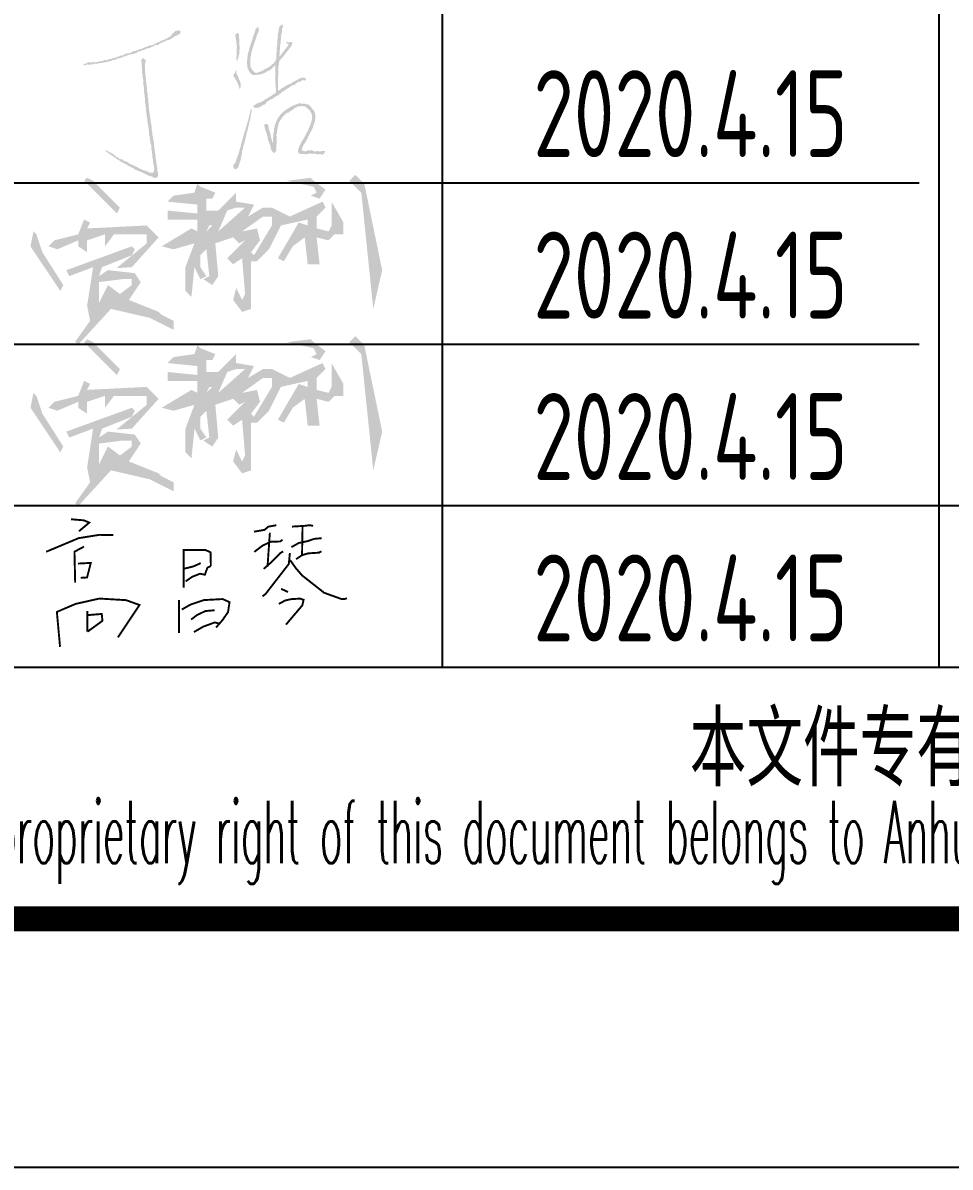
# Model space of a CAD drawing. Extents: x 84552 to 1115094, y -331058 to 102248.
# Drawn here: x 287106 to 288972, y 58333 to 60637 of the extents above; entities that cross this region are included whole.
import ezdxf
from ezdxf.enums import TextEntityAlignment as Align

# ---------------------------------------------------------------- set-up
doc = ezdxf.new("R2010")
doc.units = 0
doc.header["$LTSCALE"] = 1000
doc.header["$MEASUREMENT"] = 0
doc.layers.add('PUB_TITLE', color=4, linetype='Continuous')
doc.styles.add('ECEC_TQ', font='txt_l.shx', dxfattribs={"bigfont": 'hztxt_l.shx'})
doc.styles.add('sceie', font='sceie.shx', dxfattribs={"width": 0.7, "bigfont": 'sceic.shx'})

# ---------------------------------------------------------------- blocks, each defined once
blk = doc.blocks.new('A$C744C32FA')
at = {"const_width": 30}
for points in [[(-1936, 1093), (-1737, 1077), (-1648, 1041), (-1810, 905)], [(942, 898), (1107, 926), (1169, 977), (1294, 1000)], [(1541, 978), (1734, 989), (1818, 1000), (1872, 989)], [(1706, 987), (1698, 528)], [(-2326, 582), (-2064, 692), (-1816, 796), (-1490, 848), (-1270, 844)], [(948, 580), (1073, 676), (1203, 739), (1357, 744), (1391, 773)], [(1192, 881), (1164, 478), (1155, 349)], [(1530, 654), (1647, 720), (1785, 749), (1891, 785), (2007, 796)], [(-1731, 663), (-1881, 583), (-1870, 98)], [(-164, 18), (-164, 609), (181, 609), (259, 574), (264, 359)], [(1507, 561), (1490, 391), (1400, 274), (1309, 157), (1214, 34), (1126, -80), (1076, -119)], [(1096, 313), (1232, 433), (1357, 563), (1402, 586)], [(1603, 465), (1698, 528), (1794, 557), (1966, 568), (2003, 590)], [(-1827, 396), (-1624, 407), (-1683, 178), (-1785, 172)], [(-164, 314), (-7, 353), (104, 403)], [(-134, 116), (-29, 188), (93, 237), (170, 221), (209, 331), (264, 359)], [(1510, 451), (1603, 321), (1697, 211), (1854, 88), (1967, -1), (2044, -62), (2137, -96), (2323, -163), (2364, -162), (2404, -149), (2384, -156)], [(1369, -2), (1421, -24), (1477, -51)], [(-2108, -913), (-2158, -364), (-1863, -238), (-1491, -154), (-1069, -179), (-858, -255), (-909, -331), (-1198, -765)], [(-238, -177), (-238, -696)], [(-193, -327), (-59, -250), (154, -178), (450, -162), (558, -210), (534, -366), (450, -489), (346, -609)], [(1332, -239), (1431, -185), (1526, -163), (1671, -155), (1722, -174), (1703, -260), (1445, -564)], [(-1677, -676), (-1677, -347)], [(-47, -485), (45, -414), (178, -350), (322, -338)], [(-1677, -415), (-1452, -396), (-1441, -504), (-1677, -676)], [(-3, -681), (142, -597), (326, -529), (398, -549)]]:
    blk.add_lwpolyline(points, dxfattribs=at)

msp = doc.modelspace()

# ---------------------------------------------------------------- hatches: boundary and pattern name
h = msp.add_hatch(color=256)
h.dxf.hatch_style = 1
h.paths.add_polyline_path([(287336.3, 60576.9), (287336.1, 60577.7), (287336.2, 60578.3), (287336.8, 60579), (287339.9, 60579.4), (287341.5, 60579.8), (287344.4, 60580.9), (287345.7, 60582), (287346.6, 60582.4), (287348.2, 60582.6), (287350, 60582.7), (287350.9, 60583), (287352.3, 60583.9), (287353, 60584.2), (287353.3, 60584.5), (287353.7, 60585), (287359.1, 60586), (287361.8, 60586.9), (287366.8, 60589.4), (287369, 60590.2), (287370.2, 60590.8), (287372.2, 60592.1), (287373.9, 60592.2), (287374.8, 60592.3), (287376.6, 60592.4), (287377.8, 60592.8), (287378.5, 60593), (287379.8, 60593.2), (287379.7, 60593.9), (287380.2, 60594.5), (287380.9, 60594.6), (287383.4, 60596.2), (287384.7, 60596.9), (287387.4, 60598.1), (287388.9, 60598.7), (287389.7, 60599), (287391.3, 60599.5), (287393.7, 60600.7), (287394.8, 60601.3), (287397.2, 60602.5), (287399.1, 60602.5), (287400.1, 60602.8), (287401.6, 60603.8), (287405, 60605.6), (287406.7, 60606.6), (287409.8, 60609), (287410.4, 60609), (287410.8, 60609), (287411.4, 60609), (287411.3, 60609.7), (287411.5, 60610.1), (287412, 60610.6), (287413.5, 60610.6), (287414.3, 60610.7), (287415.8, 60611.2), (287415.6, 60612.2), (287416.4, 60613.1), (287417.4, 60613.1), (287418.9, 60613.2), (287419.8, 60613.5), (287420.9, 60614.4), (287421.9, 60615.6), (287422.3, 60616.3), (287422.8, 60617.7), (287423.1, 60618.7), (287422.9, 60619.4), (287422.3, 60620.2), (287421.9, 60620.8), (287421.4, 60621.1), (287420.7, 60621), (287420.7, 60621.4), (287420.7, 60621.6), (287420.7, 60622.1), (287419.5, 60622.2), (287418.8, 60622), (287417.9, 60621.2), (287415.6, 60621.1), (287414.5, 60620.9), (287412.2, 60620.4), (287409.7, 60617.7), (287408.3, 60616.5), (287405.4, 60614.2), (287405.5, 60613), (287405.1, 60612.2), (287404.1, 60611.7), (287403.4, 60611), (287403.1, 60610.5), (287402.7, 60609.5), (287399.1, 60607.8), (287397.4, 60606.9), (287394, 60604.9), (287390.9, 60603.5), (287389.4, 60602.8), (287386.4, 60601.4), (287385.2, 60601.5), (287384.5, 60601.3), (287383.6, 60600.5), (287376.2, 60597), (287372.5, 60595.2), (287365.1, 60591.6), (287364, 60591.6), (287363.5, 60591.5), (287362.4, 60591.3), (287361, 60591.6), (287360, 60591.4), (287358.9, 60590.5), (287356.1, 60589.5), (287354.8, 60589), (287352, 60588), (287351.1, 60587.9), (287350.6, 60587.6), (287349.9, 60586.9), (287348.5, 60586.8), (287347.8, 60586.6), (287346.6, 60585.8), (287345.9, 60585.4), (287345.5, 60585.2), (287345, 60584.5), (287342.5, 60584.3), (287341.3, 60584), (287339, 60583.4), (287336.4, 60582.1), (287335.1, 60581.4), (287332.4, 60580.1), (287330.5, 60580.4), (287329.3, 60580.2), (287327.5, 60579.3), (287325.8, 60578.8), (287324.9, 60578.2), (287323.7, 60576.9), (287322.5, 60577.3), (287321.8, 60577.3), (287320.5, 60577.1), (287320.8, 60577), (287321, 60576.6), (287320.7, 60576.3), (287320.1, 60575.6), (287319.1, 60575.4), (287318.3, 60576), (287313.8, 60575.1), (287311.5, 60574.3), (287307.4, 60572.2), (287305.1, 60571.4), (287303.8, 60571.1), (287301.4, 60570.9), (287301.4, 60571.1), (287301.1, 60571.3), (287300.9, 60571.1), (287300.3, 60570.9), (287300.1, 60570.3), (287300.3, 60569.8), (287299.4, 60569.2), (287298.6, 60569.1), (287297.6, 60569.5), (287297.2, 60569.7), (287296.8, 60569.6), (287296.5, 60569.2), (287296.5, 60568.8), (287296.5, 60568.6), (287296.5, 60568.1), (287292.5, 60567.2), (287290.5, 60566.6), (287286.7, 60565.2), (287285.7, 60565.5), (287284.9, 60565.4), (287284, 60564.9), (287283.1, 60564.1), (287282.4, 60563.9), (287281.3, 60564.1), (287279.3, 60563.6), (287278.3, 60563.4), (287276.4, 60563), (287276.2, 60563.2), (287276.1, 60563.3), (287275.8, 60563.2), (287275.8, 60562.8), (287275.8, 60562.6), (287275.8, 60562.2), (287274.1, 60561.7), (287273.2, 60561.7), (287271.5, 60561.9), (287270.4, 60562.2), (287269.7, 60562.2), (287268.7, 60561.6), (287267.7, 60561.2), (287267.3, 60560.8), (287266.6, 60560), (287265.5, 60560), (287264.9, 60559.9), (287263.8, 60559.7), (287262.1, 60560), (287261.1, 60559.8), (287259.5, 60559.2), (287255.2, 60558.2), (287253, 60557.9), (287248.6, 60557.5), (287246.9, 60558.1), (287245.7, 60557.9), (287244.2, 60557), (287242.7, 60557.1), (287241.9, 60557.2), (287240.4, 60557.5), (287239.6, 60557.1), (287239.1, 60557.1), (287238.2, 60557.3), (287238.4, 60557.7), (287238.3, 60558.1), (287238, 60558.3), (287235.7, 60556.9), (287234.6, 60556.2), (287232.5, 60554.5), (287230.8, 60554.9), (287229.8, 60554.7), (287228.2, 60554), (287227.7, 60553.9), (287227.4, 60553.3), (287227.6, 60552.9), (287228.1, 60552.5), (287228.3, 60552.2), (287228.7, 60551.8), (287230.8, 60551.8), (287231.8, 60551.9), (287233.9, 60552.4), (287235.6, 60553.3), (287237, 60553.4), (287238.8, 60552.6), (287240, 60552.2), (287240.9, 60552.3), (287242, 60552.9), (287242, 60553.1), (287242, 60553.2), (287242, 60553.4), (287244.4, 60553.4), (287245.6, 60553.4), (287248, 60553.4), (287248.5, 60553.9), (287248.7, 60554.1), (287249.1, 60554.5), (287251.8, 60554.5), (287253.2, 60554.5), (287255.9, 60554.5), (287257.9, 60555.2), (287258.9, 60555.5), (287260.8, 60556.2), (287263.6, 60556.1), (287265, 60556.3), (287267.6, 60557), (287270.7, 60557.6), (287272.2, 60557.9), (287275.3, 60558.6), (287277.3, 60559.4), (287278.5, 60559.6), (287280.7, 60559.4), (287280.9, 60559), (287281.5, 60558.9), (287281.8, 60559.2), (287282.2, 60559.8), (287282.5, 60560.1), (287282.9, 60560.8), (287284.5, 60561.3), (287285.3, 60561.6), (287287, 60562.2), (287288.4, 60562.2), (287289.1, 60562.1), (287290.5, 60561.9), (287294, 60564.1), (287296, 60565), (287300, 60566), (287302.6, 60566.5), (287303.9, 60566.9), (287306.3, 60567.9), (287306.8, 60568.4), (287307.1, 60568.7), (287307.7, 60569.2), (287310.2, 60569.3), (287311.6, 60569.6), (287313.9, 60570.6), (287315.8, 60571.7), (287316.8, 60572.2), (287318.8, 60572.8), (287321, 60573.2), (287322.1, 60573.4), (287324.3, 60573.9), (287325.7, 60574.5), (287326.6, 60574.6), (287328.1, 60574.4), (287329, 60574.6), (287329.6, 60574.9), (287330, 60575.8), (287332.5, 60576), (287333.8, 60576.3)])
h.paths.add_polyline_path([(287352.8, 60528.3), (287352.3, 60531.1), (287351.9, 60534.4), (287351.8, 60536), (287352, 60539.3), (287351.8, 60539.3), (287351.5, 60539.3), (287351.5, 60544.5), (287351.5, 60547.1), (287351.5, 60552.4), (287351.1, 60552.5), (287350.9, 60553.1), (287351.2, 60553.4), (287352, 60556.5), (287352.4, 60558), (287352.9, 60561.1), (287352.9, 60562.2), (287352.8, 60562.8), (287352.3, 60563.8), (287351.4, 60563), (287350.4, 60562.9), (287349.3, 60563.5), (287349, 60563.6), (287348.8, 60564.1), (287349.1, 60564.3), (287349.1, 60565.1), (287348.7, 60565.7), (287348, 60566), (287347.2, 60566.2), (287346.7, 60566.1), (287346.1, 60565.7), (287346.4, 60565.6), (287346.5, 60565.1), (287346.3, 60564.9), (287345.6, 60564), (287345.2, 60563.5), (287344.4, 60562.7), (287344.1, 60561.7), (287344, 60561.1), (287344.2, 60560), (287344.6, 60556.3), (287344.6, 60554.4), (287344.4, 60550.7), (287344.9, 60549.2), (287345.1, 60548.4), (287345.5, 60546.9), (287345.5, 60542.3), (287345.5, 60540), (287345.5, 60535.5), (287345.9, 60534.4), (287346.2, 60533.8), (287346.6, 60532.7), (287346.4, 60529.7), (287346.6, 60528.1), (287347.4, 60525.1), (287347.9, 60520.8), (287347.9, 60518.6), (287347.7, 60514.2), (287348.2, 60511.6), (287348.6, 60510.3), (287349.3, 60507.7), (287349.3, 60504.6), (287349.3, 60503.1), (287349.3, 60500.1), (287349.4, 60499.2), (287349.5, 60498.8), (287349.6, 60497.9), (287350, 60494.4), (287350.3, 60492.7), (287350.7, 60489.2), (287350.5, 60488.1), (287350.7, 60487.3), (287351.5, 60486.5), (287351.5, 60482.3), (287351.5, 60480.3), (287351.5, 60476.1), (287351.9, 60474.6), (287352.2, 60473.8), (287352.6, 60472.3), (287352.2, 60470.6), (287352.4, 60469.5), (287353.1, 60467.9), (287353.1, 60466.6), (287353.1, 60466), (287353.1, 60464.7), (287353.2, 60463.8), (287353.3, 60463.4), (287353.4, 60462.5), (287353.8, 60459), (287354.1, 60457.3), (287354.5, 60453.8), (287354.7, 60451.8), (287354.8, 60450.8), (287355, 60448.9), (287355.5, 60445.8), (287355.7, 60444.3), (287356.1, 60441.3), (287356.5, 60436.9), (287356.9, 60434.7), (287357.8, 60430.4), (287358.2, 60428.2), (287358.3, 60427.1), (287358, 60424.9), (287358.5, 60424.3), (287358.7, 60423.9), (287359.1, 60423.3), (287358.7, 60421.4), (287358.9, 60420.2), (287359.7, 60418.4), (287359.7, 60415.6), (287359.7, 60414.1), (287359.7, 60411.3), (287360.1, 60410.2), (287360.3, 60409.7), (287360.8, 60408.6), (287360.7, 60405.5), (287360.8, 60403.9), (287361.6, 60401), (287362.4, 60396.4), (287362.9, 60394.1), (287364, 60389.5), (287364, 60387.1), (287364, 60385.9), (287364, 60383.5), (287364.9, 60380.3), (287365.2, 60378.7), (287365.4, 60375.4), (287365.2, 60374.2), (287365.4, 60373.5), (287366.2, 60372.6), (287366.2, 60370.5), (287366.2, 60369.4), (287366.2, 60367.2), (287366.8, 60363.9), (287367.2, 60362.3), (287367.8, 60359), (287367.8, 60356), (287367.9, 60354.4), (287368.7, 60351.4), (287369.5, 60347.2), (287369.8, 60345.1), (287370, 60340.8), (287369.6, 60338.5), (287369.1, 60337.3), (287367.6, 60335.6), (287366.2, 60334.8), (287365, 60334.7), (287363.5, 60335.3), (287362.8, 60335.4), (287362.3, 60335.6), (287361.9, 60336.2), (287360.2, 60335.9), (287359.2, 60336), (287357.8, 60336.7), (287357.3, 60337.3), (287356.6, 60337.5), (287355.9, 60337.2), (287356.1, 60337.9), (287356, 60338.4), (287355.6, 60338.9), (287355, 60338.3), (287354.8, 60338.1), (287354.2, 60337.5), (287354.1, 60338.3), (287354.1, 60338.7), (287353.9, 60339.8), (287353.3, 60339.4), (287352.5, 60339.3), (287351.5, 60339.7), (287349.9, 60339.7), (287349, 60340), (287347.7, 60340.8), (287346.1, 60341.1), (287345.3, 60341.6), (287344.2, 60342.7), (287344.1, 60343), (287343.6, 60343.2), (287343.3, 60343), (287341.8, 60343), (287341, 60343.4), (287339.8, 60344.3), (287338, 60345.2), (287337.2, 60345.8), (287335.7, 60347.1), (287334.6, 60347), (287333.9, 60347.2), (287333, 60347.9), (287332.6, 60348.3), (287332.3, 60348.5), (287331.9, 60349), (287331.9, 60348.4), (287331.9, 60348.1), (287331.9, 60347.6), (287331.5, 60347.6), (287331.2, 60347.6), (287330.8, 60347.6), (287330.6, 60348.1), (287330.8, 60348.7), (287331.4, 60349), (287326.5, 60350.7), (287324.1, 60351.7), (287319.4, 60353.9), (287318.5, 60354.7), (287318.2, 60355.2), (287317.7, 60356.3), (287316.5, 60356.4), (287315.8, 60356.6), (287314.7, 60357.4), (287311.1, 60358.5), (287309.2, 60359.3), (287305.8, 60360.9), (287306.3, 60361.2), (287306.5, 60361.8), (287306.3, 60362.3), (287305.5, 60362.7), (287305, 60362.7), (287304.1, 60362.6), (287304, 60362.1), (287303.5, 60361.8), (287303, 60362), (287302.3, 60362.4), (287301.9, 60362.7), (287301.4, 60363.4), (287300.4, 60363.1), (287299.7, 60363.3), (287299, 60363.9), (287298.1, 60365.2), (287297.4, 60365.8), (287296, 60366.4), (287294.3, 60366.9), (287293.4, 60367.3), (287292.1, 60368.6), (287291.3, 60369.5), (287290.7, 60370), (287289.4, 60370.5), (287289.3, 60371.5), (287288.9, 60372.1), (287288.1, 60372.6), (287287.1, 60372.9), (287286.6, 60373), (287285.6, 60373.5), (287284.8, 60373.3), (287284.2, 60373.4), (287283.4, 60373.7), (287283.6, 60374.6), (287283.5, 60375.2), (287282.9, 60375.9), (287282.2, 60376.1), (287281.9, 60376.1), (287281.3, 60376.2), (287280.7, 60375.8), (287279.8, 60376.1), (287279.6, 60376.7), (287277.2, 60378.2), (287276, 60378.9), (287273.6, 60380.5), (287273.1, 60381.1), (287272.1, 60380.9), (287271.7, 60380.3), (287271.5, 60380.2), (287271.4, 60380), (287271.5, 60379.7), (287272.1, 60379.8), (287272.6, 60379.7), (287273.1, 60379.2), (287273.3, 60377.9), (287273.8, 60377.1), (287275, 60376.5), (287277.2, 60375.2), (287278.3, 60374.4), (287280.2, 60372.6), (287280.9, 60372.8), (287281.5, 60372.5), (287281.8, 60371.8), (287285.6, 60369.4), (287287.5, 60368.1), (287291.1, 60365.3), (287292.5, 60364.6), (287293.1, 60364.1), (287294.3, 60363.1), (287298.5, 60360.9), (287300.5, 60359.6), (287304.1, 60356.6), (287306, 60356), (287307, 60355.6), (287308.8, 60354.7), (287310, 60353.6), (287310.7, 60353.2), (287312.3, 60352.8), (287314.2, 60351.9), (287315.1, 60351.4), (287316.7, 60350), (287317.9, 60349.5), (287318.5, 60349.1), (287319.4, 60348.1), (287320.1, 60348.4), (287320.8, 60348.2), (287321.3, 60347.6), (287323.1, 60346.8), (287324, 60346.3), (287325.4, 60344.9), (287326.5, 60345), (287327.2, 60344.8), (287328.1, 60344.1), (287331.8, 60341.6), (287333.8, 60340.5), (287337.9, 60338.9), (287342.8, 60337.2), (287345.2, 60336.1), (287349.9, 60333.7), (287354, 60331.7), (287356.1, 60330.6), (287360.2, 60328.5), (287361.8, 60328.6), (287362.6, 60328.5), (287364, 60328), (287365.4, 60327.3), (287366, 60326.9), (287367.3, 60326.1), (287368.5, 60325.9), (287369.2, 60325.6), (287370, 60324.7), (287371.9, 60324.4), (287372.9, 60324.5), (287374.6, 60325.3), (287375, 60326.1), (287375.7, 60326.4), (287376.6, 60326.4), (287376.4, 60327.1), (287376.7, 60327.7), (287377.4, 60328), (287377.8, 60330.8), (287377.9, 60332.2), (287377.6, 60335.1), (287377.2, 60336.2), (287377, 60336.7), (287376.6, 60337.8), (287376.1, 60343.9), (287375.7, 60347), (287374.6, 60353), (287374.2, 60355.4), (287374.2, 60356.6), (287374.4, 60359), (287373.9, 60360.1), (287373.7, 60360.7), (287373.3, 60361.8), (287373, 60366.6), (287372.8, 60369), (287371.9, 60373.7), (287371, 60379.8), (287370.5, 60382.9), (287369.5, 60389), (287369.5, 60391.4), (287369.5, 60392.6), (287369.5, 60395), (287368.7, 60398.9), (287368.3, 60400.9), (287367.3, 60404.8), (287367.5, 60407.2), (287367.3, 60408.5), (287366.5, 60410.8), (287366, 60412.9), (287366, 60414), (287366.2, 60416.2), (287365.6, 60419.5), (287365.2, 60421.1), (287364.6, 60424.4), (287364.6, 60426.8), (287364.6, 60428), (287364.6, 60430.4), (287363.9, 60433.2), (287363.6, 60434.6), (287362.9, 60437.4), (287363.1, 60440.3), (287362.9, 60441.8), (287362.1, 60444.5), (287361.3, 60450.4), (287360.9, 60453.4), (287359.9, 60459.2), (287359.5, 60462), (287359.4, 60463.5), (287359.7, 60466.3), (287359.5, 60466.3), (287359.1, 60466.3), (287359.1, 60468.7), (287359.1, 60469.9), (287359.1, 60472.3), (287358.7, 60473.8), (287358.5, 60474.6), (287358, 60476.1), (287358, 60478.9), (287358, 60480.4), (287358, 60483.2), (287357.6, 60484.5), (287357.4, 60485.2), (287357, 60486.5), (287357, 60488.9), (287357, 60490.1), (287357, 60492.5), (287356.4, 60495.7), (287356.1, 60497.4), (287355.3, 60500.6), (287355.3, 60503.5), (287355.3, 60504.9), (287355.3, 60507.7), (287354.9, 60509.2), (287354.7, 60510), (287354.2, 60511.5), (287354.2, 60514.3), (287354.2, 60515.8), (287354.2, 60518.6), (287354, 60518.6), (287353.7, 60518.6), (287353.7, 60520.8), (287353.7, 60521.9), (287353.7, 60524), (287353.1, 60526.9)])
h.paths.add_polyline_path([(287558.2, 60422.2), (287558.9, 60425.7), (287559.3, 60427.5), (287560.3, 60430.9), (287560.8, 60433.1), (287561, 60434.2), (287561.4, 60436.4), (287561.9, 60439), (287562.3, 60440.3), (287563.1, 60442.9), (287563.4, 60444.9), (287563.7, 60445.9), (287564.4, 60447.8), (287564.3, 60450.4), (287564.5, 60451.8), (287565.2, 60454.3), (287565.8, 60457.6), (287566.1, 60459.2), (287566.6, 60462.5), (287566, 60462.6), (287565.6, 60462.7), (287565, 60462.8), (287564.5, 60462.3), (287564.3, 60462.1), (287563.9, 60461.7), (287563.4, 60458.3), (287563, 60456.5), (287562, 60453.2), (287561.8, 60451.5), (287561.6, 60450.6), (287560.9, 60448.9), (287560.6, 60447.1), (287560.4, 60446.2), (287559.8, 60444.5), (287559.3, 60441.9), (287559, 60440.6), (287558.2, 60438), (287557.9, 60436.6), (287557.7, 60436), (287557.1, 60434.7), (287556.5, 60432.8), (287556.3, 60431.8), (287556, 60429.8), (287555.1, 60427.2), (287554.7, 60425.9), (287553.8, 60423.3), (287553.7, 60421.9), (287553.4, 60421.2), (287552.7, 60420), (287550.3, 60411.5), (287549.1, 60407.3), (287546.7, 60398.8), (287545.9, 60396.2), (287545.4, 60394.9), (287544.6, 60392.3), (287544.2, 60389.7), (287544, 60388.4), (287543.2, 60386), (287541.5, 60379.9), (287540.6, 60376.8), (287538.8, 60370.7), (287536.6, 60365.6), (287535.7, 60362.9), (287534.2, 60357.4), (287534, 60355.8), (287533.4, 60355), (287532, 60354.1), (287530.8, 60352.8), (287530.2, 60352.2), (287529, 60350.9), (287528.9, 60348.9), (287529, 60347.9), (287529.6, 60346), (287529.8, 60344.5), (287530.5, 60343.7), (287531.8, 60343), (287532.7, 60342.9), (287533.2, 60342.7), (287533.9, 60342.1), (287536.6, 60343.9), (287537.8, 60344.9), (287539.9, 60347.3), (287540.4, 60350.3), (287540.8, 60351.8), (287541.8, 60354.7), (287542.2, 60356.7), (287542.6, 60357.7), (287543.5, 60359.6), (287544, 60362.2), (287544.3, 60363.5), (287545.1, 60366.1), (287545.2, 60368.8), (287545.5, 60370.2), (287546.5, 60372.6), (287546.4, 60375.5), (287546.5, 60376.9), (287547, 60379.7), (287547.4, 60380.2), (287547.7, 60380.4), (287548.1, 60380.8), (287548.4, 60383.4), (287548.6, 60384.7), (287548.9, 60387.3), (287549.8, 60390), (287550.2, 60391.3), (287551.1, 60393.9), (287551.2, 60395.5), (287551.5, 60396.4), (287552.5, 60397.7), (287552.3, 60399.7), (287552.5, 60400.8), (287553.3, 60402.6), (287554, 60406.1), (287554.5, 60407.9), (287555.4, 60411.3), (287556.3, 60415.7), (287556.8, 60417.9)])
h.paths.add_polyline_path([(287616.2, 60393.3), (287616.2, 60399.9), (287616.2, 60403.1), (287616.2, 60409.7), (287615.6, 60410), (287615.4, 60410.8), (287615.9, 60411.3), (287616.2, 60413.5), (287616.5, 60414.6), (287617.3, 60416.8), (287617.2, 60418.9), (287617.3, 60420.1), (287617.8, 60422.2), (287618.6, 60425.7), (287618.9, 60427.4), (287619.7, 60430.9), (287620.6, 60434.5), (287621.3, 60436.3), (287623, 60439.6), (287624.7, 60442.1), (287625.6, 60443.3), (287627.6, 60445.6), (287627.4, 60446.3), (287627.5, 60446.7), (287627.9, 60447.3), (287630.4, 60449.8), (287631.6, 60451), (287634.1, 60453.5), (287634.8, 60453.8), (287635.1, 60454), (287635.8, 60454.3), (287635.7, 60455), (287636.2, 60455.6), (287636.9, 60455.7), (287637.3, 60456.2), (287637.8, 60456.3), (287638.5, 60456.2), (287639.8, 60456.2), (287640.6, 60456.6), (287641.5, 60457.6), (287643.6, 60459.1), (287644.8, 60459.8), (287647.2, 60460.9), (287647.2, 60461.3), (287647.2, 60461.5), (287647.2, 60462), (287648, 60461.7), (287648.6, 60461.9), (287649.1, 60462.5), (287651.5, 60464.1), (287652.6, 60465), (287654.8, 60466.9), (287655.8, 60466.6), (287656.5, 60466.8), (287657.3, 60467.4), (287657.9, 60468.1), (287658.3, 60468.4), (287658.9, 60469), (287660.7, 60468.8), (287661.7, 60468.7), (287663.5, 60468.8), (287665.7, 60469.2), (287666.8, 60469.4), (287669, 60469.3), (287671.1, 60469.2), (287672.1, 60469.1), (287674.2, 60468.5), (287677.3, 60465.8), (287678.9, 60464.4), (287682.1, 60461.7), (287684.2, 60458.7), (287685.2, 60457.1), (287687, 60453.8), (287686.6, 60453), (287686.8, 60452.2), (287687.5, 60451.6), (287687.5, 60449.4), (287687.5, 60448.3), (287687.5, 60446.2), (287688.1, 60445.9), (287688.2, 60445), (287687.8, 60444.5), (287686.5, 60438.5), (287685.6, 60435.6), (287683.4, 60429.8), (287682.1, 60426.2), (287681.2, 60424.5), (287679.3, 60421.1), (287679.6, 60420.4), (287679.4, 60419.7), (287678.8, 60419.2), (287676.9, 60416.2), (287676.1, 60414.6), (287674.7, 60411.3), (287674.4, 60410.6), (287674.2, 60410.2), (287673.6, 60409.7), (287672.5, 60407.5), (287672, 60406.4), (287670.9, 60404.2), (287667, 60398.1), (287665.2, 60394.9), (287661.9, 60388.4), (287661.7, 60386.8), (287661.3, 60385.9), (287660.3, 60384.6), (287660.7, 60383.2), (287660.5, 60382.3), (287659.7, 60381.1), (287659.4, 60381), (287659.2, 60380.5), (287659.5, 60380.3), (287659.2, 60378.5), (287659.3, 60377.5), (287660, 60375.9), (287660.9, 60375), (287661.3, 60374.6), (287662.2, 60373.7), (287663.4, 60373.9), (287664.2, 60373.7), (287665.2, 60372.9), (287665.7, 60372.5), (287666.5, 60372.6), (287666.8, 60373.2), (287669.4, 60373.2), (287670.7, 60373.2), (287673.3, 60373.2), (287675.1, 60372.2), (287676.4, 60372.2), (287678.2, 60372.9), (287678.6, 60373.1), (287678.7, 60373.3), (287678.8, 60373.7), (287682.9, 60373.7), (287685, 60373.7), (287689.1, 60373.7), (287689.4, 60373.2), (287690.3, 60373), (287690.8, 60373.5), (287693.6, 60373.5), (287695.1, 60373.3), (287697.9, 60372.6), (287698, 60372), (287698.3, 60371.7), (287698.9, 60371.6), (287701.2, 60372.8), (287702.6, 60373.1), (287705.2, 60373.2), (287705.9, 60372.5), (287706.2, 60372.2), (287706.8, 60371.6), (287708.2, 60371.5), (287708.9, 60371.6), (287710.1, 60372.1), (287711.5, 60373.9), (287712.2, 60374.7), (287713.6, 60376.5), (287713.9, 60377.5), (287713.7, 60378.3), (287713.1, 60379.2), (287710.9, 60379.2), (287709.8, 60379.2), (287707.7, 60379.2), (287707.2, 60378.7), (287707, 60378.5), (287706.6, 60378.1), (287703.9, 60378.2), (287702.6, 60378.3), (287700, 60378.4), (287699.1, 60379), (287698.4, 60379.2), (287697.3, 60378.9), (287696.5, 60378.8), (287696.2, 60378.8), (287695.4, 60378.6), (287694.8, 60377.9), (287693.7, 60377.8), (287692.9, 60378.4), (287691.1, 60378.8), (287690.2, 60379.1), (287688.6, 60380), (287687.8, 60380.7), (287687.4, 60381), (287686.4, 60381.4), (287686.4, 60380.9), (287686.4, 60380.7), (287686.4, 60380.3), (287685.8, 60380.4), (287685.4, 60380.5), (287684.8, 60380.5), (287684.5, 60380.2), (287684.3, 60380.1), (287684, 60379.7), (287682.5, 60379.7), (287681.7, 60379.9), (287680.4, 60380.5), (287680.1, 60380.9), (287679.8, 60381), (287679.3, 60380.8), (287679.3, 60380.4), (287679.3, 60380.2), (287679.3, 60379.7), (287678, 60379.7), (287677.2, 60379.4), (287676.1, 60378.6), (287673.4, 60378.4), (287672, 60378.5), (287669.5, 60379.5), (287668.4, 60379.7), (287667.8, 60379.9), (287666.8, 60380.5), (287668, 60385.1), (287668.9, 60387.4), (287670.9, 60391.7), (287672.2, 60393.8), (287672.9, 60394.8), (287674.4, 60396.6), (287674.2, 60397.4), (287674.4, 60398), (287675, 60398.5), (287677.1, 60401.4), (287678, 60403.1), (287679.3, 60406.4), (287680.8, 60409.8), (287681.6, 60411.4), (287683.4, 60414.6), (287684.5, 60416.8), (287685.1, 60417.8), (287686.1, 60420), (287687.5, 60422.7), (287688.2, 60424), (287689.7, 60426.6), (287690.8, 60431.4), (287691.6, 60433.9), (287693.5, 60438.5), (287693.7, 60439.4), (287693.7, 60439.8), (287693.8, 60440.7), (287694.1, 60444), (287694.3, 60445.6), (287694.6, 60448.9), (287694.2, 60452), (287693.9, 60453.5), (287693.2, 60456.5), (287692.2, 60458.5), (287691.8, 60459.5), (287690.8, 60461.4), (287688.6, 60463.2), (287687.7, 60464.2), (287685.9, 60466.3), (287686.1, 60467.2), (287685.8, 60468), (287685.1, 60468.5), (287682.6, 60470.3), (287681.5, 60471.3), (287679.3, 60473.4), (287677.3, 60473), (287676.1, 60473.1), (287673.8, 60474.1), (287673.9, 60474.5), (287671.5, 60474.5), (287670.3, 60474.5), (287667.9, 60474.5), (287667.6, 60473.9), (287666.8, 60473.8), (287666.3, 60474.2), (287664.6, 60475.2), (287663.2, 60475.4), (287661.4, 60474.8), (287659.4, 60474.2), (287658.4, 60473.9), (287656.5, 60473.1), (287655.7, 60472.7), (287655.4, 60472.4), (287654.8, 60471.8), (287653.7, 60472.1), (287652.8, 60471.9), (287651.8, 60471.2), (287651.2, 60470.9), (287650.9, 60470.7), (287650.5, 60470.1), (287649.7, 60470.4), (287649.1, 60470.2), (287648.6, 60469.6), (287647.1, 60469), (287646.3, 60468.6), (287645, 60467.7), (287644.1, 60467.5), (287643.6, 60467.3), (287642.8, 60466.6), (287639.7, 60464.8), (287638.2, 60463.8), (287635.2, 60461.7), (287631.8, 60459.6), (287630.1, 60458.3), (287627.3, 60455.4), (287624.9, 60453.4), (287623.8, 60452.1), (287622.2, 60449.4), (287618.8, 60444.9), (287617.3, 60442.4), (287615.1, 60437.2), (287614.4, 60434.5), (287613.8, 60433.2), (287612.4, 60430.9), (287612.4, 60428.5), (287612.2, 60427.2), (287611.5, 60424.9), (287611.1, 60422.8), (287611, 60421.6), (287611.3, 60419.5), (287610.8, 60418.6), (287610.6, 60418.2), (287610.2, 60417.3), (287610.6, 60416.3), (287610.4, 60415.4), (287609.6, 60414.6), (287609.6, 60412), (287609.6, 60410.7), (287609.6, 60408), (287609.1, 60408), (287609.1, 60404.3), (287609.1, 60402.5), (287609.1, 60398.8), (287609.5, 60398.6), (287609.7, 60398), (287609.4, 60397.7), (287609.4, 60397), (287609.4, 60396.7), (287609.1, 60396.1), (287608.6, 60396.1), (287608.4, 60396.1), (287608, 60396.1), (287607.8, 60397.6), (287607.7, 60398.4), (287607.2, 60399.9), (287606.3, 60402.5), (287605.9, 60403.8), (287605, 60406.4), (287604.3, 60411.6), (287603.7, 60414.2), (287602, 60419.2), (287601.8, 60420.8), (287601.4, 60421.6), (287600.4, 60422.7), (287600.2, 60426.5), (287600, 60428.3), (287599.3, 60432), (287598.6, 60431.9), (287598, 60432.2), (287597.6, 60432.8), (287596.3, 60433.5), (287595.4, 60433.7), (287593.8, 60433.6), (287593.8, 60433.4), (287593.5, 60433.2), (287593.3, 60433.4), (287592, 60432.4), (287591.5, 60431.4), (287591.4, 60429.8), (287592.3, 60426.6), (287592.7, 60424.9), (287593.6, 60421.7), (287595.6, 60416.2), (287596.5, 60413.4), (287598.2, 60407.8), (287598.2, 60405.5), (287598.3, 60404.3), (287599, 60402.1), (287601, 60396.6), (287602.1, 60393.9), (287604.2, 60388.4), (287604.1, 60386), (287604.3, 60384.8), (287605, 60382.4), (287606.4, 60379.6), (287607.3, 60378.3), (287609.4, 60375.9), (287609.6, 60376.4), (287610.2, 60376.7), (287610.7, 60376.5), (287610.7, 60376), (287610.7, 60375.8), (287610.7, 60375.4), (287611.6, 60375.5), (287612.2, 60375.4), (287612.9, 60374.8), (287612.7, 60375.7), (287612.9, 60376.5), (287613.7, 60377), (287614.1, 60377.8), (287614.4, 60378.1), (287615.1, 60378.6), (287615.7, 60380.7), (287615.9, 60381.9), (287615.9, 60384.1), (287615.5, 60387.8), (287615.6, 60389.7)])
h.paths.add_polyline_path([(287595.5, 60476.7), (287596.3, 60477.2), (287597.2, 60478.1), (287597.6, 60478.5), (287598.5, 60479.4), (287599.3, 60479.2), (287600, 60479.5), (287600.4, 60480.2), (287602.1, 60481.6), (287603.1, 60482.2), (287605.3, 60482.9), (287606.6, 60483.4), (287607.2, 60483.6), (287608.5, 60484), (287608.5, 60484.3), (287608.5, 60484.8), (287610.5, 60485.7), (287611.4, 60486.3), (287612.9, 60487.8), (287615.1, 60488.9), (287616.2, 60489.5), (287618.3, 60490.5), (287618.7, 60490.7), (287618.8, 60491), (287618.9, 60491.4), (287619.6, 60491.1), (287620.3, 60491.3), (287620.8, 60491.9), (287621.5, 60492.5), (287621.9, 60492.7), (287622.7, 60493), (287622.6, 60493.7), (287622.8, 60494.1), (287623.2, 60494.6), (287624.6, 60494.9), (287625.3, 60495.4), (287626, 60496.5), (287626, 60496.9), (287626, 60497.4), (287627.8, 60498.1), (287628.7, 60498.6), (287630.3, 60499.8), (287633.1, 60501.2), (287634.5, 60502.2), (287636.6, 60504.4), (287637.4, 60504.2), (287638.1, 60504.5), (287638.5, 60505.2), (287639.7, 60505.6), (287640.3, 60505.7), (287641.5, 60506.1), (287641.8, 60507.4), (287642.4, 60508.2), (287643.7, 60508.8), (287645.1, 60509.3), (287645.8, 60509.5), (287647.2, 60509.9), (287647.1, 60510.6), (287647.3, 60511), (287647.7, 60511.5), (287648.6, 60511.7), (287649.4, 60511.8), (287651.2, 60511.7), (287652.2, 60511.9), (287653.7, 60512.9), (287656.1, 60515.4), (287657.5, 60516.5), (287660.5, 60518), (287661.7, 60518.6), (287662.3, 60518.8), (287663.5, 60518.9), (287664, 60518.4), (287664.7, 60518.4), (287665.2, 60518.9), (287664.6, 60519.4), (287664.4, 60519.7), (287663.8, 60520.2), (287664.9, 60520.3), (287665.5, 60520.1), (287666.5, 60519.7), (287667.1, 60520.8), (287667.4, 60521.3), (287667.9, 60522.4), (287668.6, 60522.7), (287669.3, 60522.5), (287669.8, 60521.9), (287670.4, 60521.6), (287670.7, 60521.3), (287671.2, 60520.8), (287672.3, 60520.7), (287673, 60520.9), (287673.9, 60521.6), (287674.3, 60522), (287674.5, 60522.2), (287675, 60522.7), (287675.3, 60523.7), (287675.1, 60524.5), (287674.4, 60525.4), (287673.9, 60526.3), (287673.3, 60526.7), (287672.3, 60526.8), (287672.1, 60526.3), (287671.5, 60526.2), (287671.2, 60526.5), (287668.5, 60526.8), (287667.1, 60526.6), (287664.6, 60525.7), (287662.5, 60525), (287661.5, 60524.5), (287659.7, 60523.2), (287658.8, 60523.1), (287658.3, 60522.8), (287657.6, 60522.1), (287655.4, 60521), (287654.3, 60520.5), (287652.1, 60519.4), (287648.5, 60517.3), (287646.8, 60516.1), (287643.4, 60513.7), (287642.3, 60513.8), (287641.5, 60513.6), (287640.7, 60512.9), (287639.7, 60512.7), (287639.2, 60512.4), (287638.5, 60511.8), (287637.5, 60511.6), (287637, 60511.4), (287636.3, 60510.7), (287634.9, 60510), (287634.2, 60509.5), (287633, 60508.5), (287631.7, 60508.4), (287631, 60508), (287630.1, 60507.2), (287626.6, 60505), (287625, 60503.8), (287621.9, 60501.2), (287621.1, 60501.1), (287620.7, 60501), (287620, 60500.9), (287619.9, 60501.1), (287619.7, 60501.2), (287619.4, 60501.2), (287619.4, 60512.9), (287619.4, 60518.8), (287619.4, 60530.6), (287620, 60530.6), (287620, 60537.8), (287620, 60541.4), (287620, 60548.5), (287620.2, 60548.6), (287620.4, 60548.9), (287620.2, 60549.1), (287620, 60550.6), (287620.1, 60551.5), (287620.8, 60552.9), (287621.2, 60556.1), (287621.5, 60557.7), (287622.2, 60560.8), (287623.3, 60562.4), (287624.2, 60563.1), (287626, 60563.8), (287625.8, 60564.9), (287626, 60565.7), (287626.8, 60566.5), (287628.8, 60568.1), (287629.8, 60569.1), (287631.4, 60571.1), (287631.5, 60572.3), (287632.4, 60573.1), (287633.6, 60573), (287633.3, 60573.8), (287633.5, 60574.5), (287634.1, 60575), (287636.9, 60578.4), (287638.2, 60580.2), (287640.7, 60583.9), (287641.1, 60583.9), (287641.3, 60583.9), (287641.8, 60583.9), (287641.5, 60584.8), (287641.8, 60585.6), (287642.6, 60586.1), (287645.3, 60589.4), (287646.4, 60591.4), (287648, 60595.4), (287648.1, 60596.4), (287648.1, 60596.9), (287647.7, 60597.8), (287647.4, 60598.2), (287647.3, 60598.3), (287646.9, 60598.6), (287644, 60598.2), (287642.5, 60598), (287639.6, 60597.8), (287639.2, 60598.5), (287638.7, 60598.8), (287637.9, 60598.6), (287637.4, 60597.9), (287636.6, 60597.8), (287635.8, 60598.1), (287635.4, 60597.3), (287635.3, 60596.8), (287635.4, 60596.2), (287636, 60596.4), (287636.3, 60596.2), (287637.6, 60595.3), (287638.5, 60594.9), (287640.1, 60594.8), (287640, 60592.8), (287639.7, 60591.7), (287638.8, 60589.9), (287638.1, 60589.6), (287637.8, 60589), (287637.9, 60588.3), (287637.3, 60588.4), (287636.7, 60587.9), (287636.6, 60587.2), (287633.8, 60584.2), (287632.5, 60582.5), (287630.3, 60579), (287627.2, 60575.5), (287625.7, 60573.6), (287623, 60569.8), (287622.4, 60569.8), (287622.2, 60569.8), (287621.6, 60569.8), (287621.4, 60570.7), (287621.7, 60571.4), (287622.4, 60572), (287622.6, 60572.2), (287622.4, 60572.5), (287622.2, 60572.5), (287622.2, 60575.3), (287622.2, 60576.8), (287622.2, 60579.6), (287622.6, 60581.3), (287622.8, 60582.2), (287623.2, 60583.9), (287623.2, 60586.8), (287623.2, 60588.2), (287623.2, 60591), (287623.7, 60592.5), (287623.9, 60593.3), (287624.3, 60594.8), (287624.3, 60597.9), (287624.3, 60599.4), (287624.3, 60602.5), (287624.8, 60603.5), (287625, 60604.1), (287625.4, 60605.2), (287625.4, 60607.8), (287625.4, 60609.1), (287625.4, 60611.7), (287626, 60614.4), (287626.3, 60615.7), (287627.1, 60618.2), (287627.1, 60620.4), (287627.1, 60621.5), (287627.1, 60623.7), (287627.6, 60625.2), (287627.9, 60626), (287628.4, 60627.5), (287629.1, 60628.9), (287629.2, 60629.8), (287629, 60631.3), (287628.2, 60632), (287627.9, 60632.5), (287627.6, 60633.5), (287626.9, 60633.6), (287626.3, 60633.3), (287626, 60632.7), (287624.7, 60631.9), (287624, 60631.5), (287622.7, 60630.8), (287622.8, 60630.1), (287622.5, 60629.5), (287621.9, 60629.1), (287621.5, 60627.4), (287621.2, 60626.5), (287620.5, 60624.8), (287620.3, 60620.6), (287620, 60618.5), (287619.2, 60614.4), (287618.7, 60611.6), (287618.7, 60610.2), (287618.9, 60607.4), (287618.5, 60605.6), (287618.2, 60604.7), (287617.8, 60603), (287617.8, 60599.6), (287617.8, 60597.9), (287617.8, 60594.6), (287617.7, 60593.8), (287617.6, 60593.4), (287617.5, 60592.7), (287617.1, 60589.6), (287616.9, 60588.1), (287616.4, 60585), (287616.3, 60584.3), (287616.3, 60583.9), (287616.2, 60583.1), (287616.2, 60580.4), (287616.2, 60579), (287616.2, 60576.3), (287615.6, 60576.3), (287615.6, 60572.4), (287615.6, 60570.4), (287615.6, 60566.5), (287615.1, 60564.3), (287614.8, 60563.2), (287614.3, 60561.1), (287612.1, 60557.7), (287610.7, 60556.1), (287607.7, 60553.4), (287603.2, 60549.7), (287600.9, 60548), (287596, 60544.7), (287594.7, 60544.7), (287594.1, 60544.7), (287592.7, 60544.7), (287592.7, 60544.3), (287592.7, 60544.1), (287592.7, 60543.6), (287591.1, 60543), (287590.2, 60542.4), (287589.2, 60540.9), (287588, 60541), (287587.3, 60540.7), (287586.5, 60539.8), (287582.6, 60538.4), (287580.7, 60537.7), (287576.7, 60536.6), (287575.8, 60536.2), (287575.2, 60536.1), (287574.2, 60536.3), (287571.4, 60538), (287570, 60539.1), (287567.7, 60541.5), (287566.2, 60544.1), (287565.4, 60545.4), (287563.9, 60548), (287564.3, 60549), (287564.1, 60549.9), (287563.3, 60550.7), (287563.3, 60557), (287563.3, 60560.2), (287563.3, 60566.5), (287564.1, 60567), (287564.4, 60567.8), (287564.2, 60568.7), (287564.6, 60571.3), (287564.8, 60572.6), (287565.2, 60575.2), (287565.4, 60577), (287565.6, 60577.9), (287566.3, 60579.6), (287567.3, 60583.3), (287567.8, 60585.2), (287569.1, 60588.8), (287569.4, 60590.9), (287569.8, 60591.9), (287570.7, 60593.7), (287571.3, 60596.4), (287571.8, 60597.8), (287572.9, 60600.3), (287574, 60603.5), (287574.5, 60605.2), (287575.6, 60608.4), (287576.7, 60612.5), (287577.5, 60614.5), (287579.4, 60618.2), (287579.7, 60619.4), (287580, 60620), (287580.8, 60621), (287580.5, 60622.9), (287580.5, 60623.9), (287580.5, 60625.9), (287580, 60626.9), (287579.6, 60627.4), (287578.6, 60628), (287577.5, 60628.3), (287576.8, 60628.2), (287575.9, 60627.5), (287576.1, 60626.6), (287575.8, 60625.9), (287575, 60625.3), (287574.5, 60624.8), (287574.2, 60624.5), (287573.7, 60624), (287573, 60619.8), (287572.4, 60617.7), (287570.7, 60613.9), (287569.8, 60611.3), (287569.4, 60610), (287568.5, 60607.4), (287568.3, 60606.5), (287568.2, 60606), (287568, 60605.2), (287567.1, 60602.6), (287566.7, 60601.3), (287565.8, 60598.6), (287564.6, 60596.1), (287564.2, 60594.8), (287563.6, 60592.1), (287562.7, 60589.5), (287562.3, 60588.2), (287561.4, 60585.6), (287561, 60582), (287560.5, 60580.2), (287559.3, 60576.9), (287558.6, 60574.7), (287558.4, 60573.6), (287558.2, 60571.4), (287557.7, 60567.9), (287557.5, 60566.2), (287557.1, 60562.7), (287557, 60561.8), (287556.9, 60561.4), (287556.8, 60560.5), (287556.8, 60557.7), (287556.8, 60556.3), (287556.8, 60553.4), (287557, 60553.4), (287557.4, 60553.4), (287557.4, 60550.8), (287557.4, 60549.5), (287557.4, 60546.9), (287557.5, 60546.7), (287557.5, 60546.6), (287557.6, 60546.4), (287559.1, 60543.3), (287559.9, 60541.8), (287561.4, 60538.7), (287562.5, 60536.7), (287563.3, 60535.7), (287565.2, 60534.4), (287566.4, 60533.3), (287567, 60532.7), (287568.2, 60531.7), (287570.4, 60531.7), (287571.5, 60531.7), (287573.7, 60531.7), (287576, 60532.5), (287577.2, 60532.8), (287579.7, 60532.7), (287579.7, 60532.5), (287580, 60532.4), (287580.2, 60532.5), (287581.7, 60532.6), (287582.4, 60532.7), (287583.8, 60533.3), (287588, 60534.6), (287590.1, 60535.3), (287594.1, 60537.1), (287595, 60538), (287595.4, 60538.4), (287596.3, 60539.3), (287597.5, 60539.2), (287598.2, 60539.5), (287599, 60540.4), (287599.3, 60540.9), (287600, 60541), (287600.4, 60540.6), (287600.9, 60540.3), (287601.6, 60540.4), (287602, 60540.9), (287602.1, 60541.9), (287602.5, 60542.6), (287603.4, 60543.1), (287604.2, 60542.9), (287604.9, 60543.2), (287605.3, 60543.9), (287606.5, 60544.6), (287607.1, 60545), (287608, 60546.1), (287608, 60546.6), (287608, 60546.9), (287608, 60547.5), (287608.6, 60547.3), (287609.1, 60547.3), (287609.6, 60547.7), (287609.1, 60548), (287608.9, 60548.5), (287609.1, 60549.1), (287609.7, 60549.1), (287610.1, 60549.1), (287610.7, 60549.1), (287610.5, 60548.7), (287610.8, 60548), (287611.3, 60548), (287611.3, 60548.9), (287611.3, 60549.3), (287611.3, 60550.2), (287612, 60550.1), (287612.6, 60550.3), (287612.9, 60551), (287613.4, 60551.5), (287614.1, 60551.5), (287614.5, 60551), (287614.4, 60550.7), (287614, 60550.7), (287614, 60536.3), (287614, 60529.2), (287614, 60514.8), (287614.2, 60514.8), (287614.5, 60514.8), (287614.5, 60510.9), (287614.5, 60508.9), (287614.5, 60505), (287614.7, 60505), (287615.1, 60505), (287615.1, 60501.9), (287615.1, 60500.4), (287615.1, 60497.4), (287613.3, 60495.2), (287612.1, 60494.3), (287609.6, 60493), (287607.3, 60491.5), (287606.2, 60490.6), (287604.2, 60488.6), (287603.1, 60488.8), (287602.3, 60488.6), (287601.5, 60487.8), (287599.6, 60486.6), (287598.7, 60485.9), (287597.1, 60484.3), (287596.2, 60484.6), (287595.4, 60484.5), (287594.7, 60483.7), (287589.8, 60480.3), (287587.2, 60478.8), (287581.9, 60476.1), (287580.5, 60476.4), (287579.6, 60476.1), (287578.6, 60475.3), (287577.3, 60475.1), (287576.6, 60474.8), (287575.6, 60473.9), (287573.4, 60472.4), (287572.3, 60471.8), (287569.9, 60470.7), (287569.7, 60470), (287569.7, 60469.7), (287569.6, 60469), (287570.3, 60467.8), (287570.7, 60467.2), (287571.8, 60466.3), (287573, 60466.4), (287573.7, 60466.1), (287574.5, 60465.2), (287575.1, 60466), (287576.2, 60466.1), (287577, 60465.5), (287581.5, 60466.9), (287583.7, 60468), (287587.6, 60470.7), (287588.5, 60471), (287589, 60471.4), (287589.5, 60472.3), (287590.8, 60472.3), (287591.5, 60472.4), (287592.7, 60472.8), (287592.7, 60473.5), (287592.8, 60474), (287593.3, 60474.5), (287594.2, 60474.3), (287594.8, 60474.5), (287595.5, 60475), (287595.2, 60475.9)])
h.paths.add_polyline_path([(287541.6, 60521.6), (287541.3, 60522.2), (287541, 60522.5), (287540.5, 60522.9), (287539.9, 60525.9), (287539.4, 60527.4), (287538, 60530), (287536.7, 60532.4), (287536.2, 60533.7), (287535.6, 60536.3), (287535.6, 60538.8), (287535.6, 60540), (287535.6, 60542.6), (287535.1, 60542.1), (287534.6, 60541.9), (287533.9, 60542), (287533.6, 60539.2), (287533.1, 60537.7), (287531.8, 60535.2), (287531, 60534), (287530.6, 60533.5), (287529.6, 60532.5), (287529.5, 60530.5), (287529.9, 60529.4), (287530.9, 60527.8), (287531.2, 60527.6), (287531.5, 60527.3), (287532.6, 60525.1), (287533.1, 60524), (287534.2, 60521.9), (287535.8, 60520.2), (287536.5, 60519.1), (287537.5, 60517), (287538.2, 60514.7), (287538.6, 60513.6), (287539.7, 60511.5), (287539.9, 60509.6), (287540.1, 60508.6), (287541, 60506.9), (287541.3, 60506.8), (287541.5, 60506.3), (287541.3, 60506.1), (287541.4, 60505.4), (287541.4, 60505.1), (287541.6, 60504.4), (287542.4, 60504.3), (287543, 60504.4), (287543.7, 60505), (287543.4, 60505.6), (287543.6, 60506.4), (287544.3, 60506.6), (287544.3, 60509), (287544.3, 60510.2), (287544.3, 60512.6), (287543.5, 60516.3), (287543, 60518.1)])
h.paths.add_polyline_path([(287541, 60579), (287541.5, 60581), (287541.7, 60582), (287542.1, 60583.9), (287542.1, 60586.3), (287542.1, 60587.5), (287542.1, 60589.9), (287541.9, 60589.9), (287541.6, 60589.9), (287541.6, 60595.4), (287541.6, 60598.1), (287541.6, 60603.5), (287541.1, 60604.8), (287540.9, 60605.5), (287540.5, 60606.8), (287540.5, 60609.6), (287540.5, 60611.1), (287540.5, 60613.9), (287539.9, 60614.6), (287539.6, 60615), (287538.8, 60615.5), (287538.8, 60616), (287538.8, 60616.2), (287538.8, 60616.6), (287537.7, 60616.6), (287537, 60616.5), (287536.1, 60615.8), (287535, 60614.6), (287534.5, 60614), (287533.4, 60612.8), (287533.6, 60608.8), (287533.9, 60606.9), (287534.8, 60603), (287535.2, 60599.5), (287535.4, 60597.8), (287535.8, 60594.3), (287535.9, 60593.4), (287536, 60593), (287536.1, 60592.1), (287536.1, 60590.8), (287536.1, 60590.1), (287536.1, 60588.8), (287536.7, 60588.5), (287536.8, 60587.7), (287536.4, 60587.2), (287535.9, 60581.1), (287535.9, 60578.1), (287536.1, 60572), (287536, 60571.3), (287535.9, 60571), (287535.8, 60570.3), (287535.5, 60568.4), (287535.4, 60567.4), (287535, 60565.4), (287535.1, 60563.8), (287535.4, 60562.9), (287536.4, 60561.6), (287536.6, 60561.4), (287536.9, 60561.1), (287537.2, 60561.5), (287537.7, 60561.6), (287537.7, 60562.7), (287537.7, 60563.3), (287537.4, 60564.6), (287538, 60564.8), (287538.3, 60564.6), (287538.4, 60564.4), (287538.6, 60564.3), (287538.8, 60564.3), (287539.1, 60567), (287539.3, 60568.3), (287540.2, 60570.9), (287540.2, 60572), (287540.4, 60572.6), (287541, 60573.6), (287541, 60575.8), (287541, 60576.9)])
h = msp.add_hatch(color=0)
h.dxf.hatch_style = 1
h.paths.add_polyline_path([(287690.9, 60319.1), (287684.9, 60325.1), (287636.9, 60319.1), (287690.9, 60307.1), (287696.9, 60295.1), (287684.9, 60289.1), (287702.9, 60283.1), (287714.9, 60301.1)])
h.paths.add_polyline_path([(287780.9, 60325.1), (287774.9, 60331.1), (287762.9, 60319.1), (287786.9, 60295.1), (287810.9, 60061.1), (287828.9, 60139.1), (287792.9, 60313.1)])
h = msp.add_hatch(color=0)
h.dxf.hatch_style = 1
h.paths.add_polyline_path([(287246.9, 60319.1), (287234.9, 60325.1), (287228.9, 60319.1), (287294.9, 60253.1), (287300.9, 60265.1)])
h = msp.add_hatch(color=0)
h.dxf.hatch_style = 1
h.paths.add_polyline_path([(287492.9, 60295.1), (287462.9, 60307.1), (287456.9, 60313.1), (287450.9, 60295.1), (287408.9, 60289.1), (287396.9, 60277.1), (287456.9, 60271.1), (287456.9, 60253.1), (287396.9, 60259.1), (287396.9, 60241.1), (287456.9, 60241.1), (287456.9, 60217.1), (287444.9, 60223.1), (287384.9, 60187.1), (287408.9, 60181.1), (287450.9, 60193.1), (287432.9, 60145.1), (287432.9, 60097.1), (287444.9, 60085.1), (287450.9, 60145.1), (287462.9, 60121.1), (287474.9, 60127.1), (287462.9, 60145.1), (287462.9, 60169.1), (287474.9, 60181.1), (287480.9, 60127.1), (287468.9, 60121.1), (287486.9, 60109.1), (287498.9, 60127.1), (287492.9, 60193.1), (287528.9, 60205.1), (287540.9, 60193.1), (287552.9, 60199.1), (287516.9, 60163.1), (287528.9, 60151.1), (287546.9, 60163.1), (287552.9, 60091.1), (287546.9, 60079.1), (287534.9, 60103.1), (287528.9, 60079.1), (287546.9, 60055.1), (287564.9, 60061.1), (287564.9, 60157.1), (287576.9, 60157.1), (287600.9, 60181.1), (287624.9, 60229.1), (287678.9, 60241.1), (287678.9, 60229.1), (287660.9, 60235.1), (287618.9, 60163.1), (287630.9, 60157.1), (287648.9, 60187.1), (287672.9, 60205.1), (287678.9, 60151.1), (287702.9, 60151.1), (287696.9, 60205.1), (287720.9, 60199.1), (287732.9, 60211.1), (287750.9, 60211.1), (287750.9, 60235.1), (287726.9, 60277.1), (287726.9, 60229.1), (287720.9, 60217.1), (287696.9, 60223.1), (287696.9, 60247.1), (287714.9, 60265.1), (287708.9, 60277.1), (287642.9, 60247.1), (287606.9, 60265.1), (287588.9, 60265.1), (287558.9, 60247.1), (287570.9, 60271.1), (287534.9, 60277.1), (287534.9, 60295.1), (287498.9, 60259.1), (287474.9, 60259.1), (287474.9, 60283.1), (287486.9, 60283.1)])
h.paths.add_polyline_path([(287480.9, 60229.1), (287486.9, 60229.1), (287474.9, 60217.1)], flags=16)
h.paths.add_polyline_path([(287516.9, 60259.1), (287534.9, 60265.1), (287552.9, 60265.1), (287498.9, 60217.1)], flags=16)
h.paths.add_polyline_path([(287546.9, 60217.1), (287588.9, 60247.1), (287606.9, 60247.1), (287606.9, 60229.1), (287570.9, 60169.1), (287564.9, 60175.1), (287582.9, 60199.1), (287576.9, 60223.1)], flags=16)
h = msp.add_hatch(color=0)
h.dxf.hatch_style = 1
h.paths.add_polyline_path([(287144.9, 60175.1), (287132.9, 60211.1), (287126.9, 60217.1), (287120.9, 60187.1), (287180.9, 60097.1), (287186.9, 60109.1)])
h.paths.add_polyline_path([(287216.9, 60199.1), (287216.9, 60187.1), (287234.9, 60175.1), (287234.9, 60199.1), (287270.9, 60211.1), (287270.9, 60187.1), (287288.9, 60211.1), (287354.9, 60211.1), (287354.9, 60193.1), (287294, 60143.2), (287324.9, 60145.1), (287378.9, 60205.1), (287354.9, 60229.1), (287234.9, 60223.1), (287240.9, 60235.1), (287228.9, 60241.1), (287216.9, 60211.1), (287168.9, 60199.1), (287156.9, 60187.1), (287174.9, 60181.1)])
h.paths.add_polyline_path([(287324.9, 60169.1), (287330.9, 60181.1), (287324.9, 60187.1), (287192.9, 60139.1), (287198.9, 60127.1), (287246.9, 60145.1), (287234.9, 60067.1), (287240.9, 60037.1), (287210.9, 59995.1), (287216.9, 59989.1), (287282.9, 60061.1), (287360.9, 60043.1), (287408.9, 60019.1), (287408.9, 60037.1), (287384.9, 60049.1), (287378.9, 60055.1), (287318.9, 60079.1), (287342.9, 60115.1), (287330.9, 60133.1), (287276.9, 60139.1), (287258.9, 60127.1), (287264.9, 60145.1)])
h.paths.add_polyline_path([(287258.9, 60115.1), (287306.9, 60121.1), (287324.9, 60121.1), (287324.9, 60109.1), (287300.9, 60091.1), (287276.9, 60109.1), (287258.9, 60073.1)], flags=16)
h = msp.add_hatch(color=0)
h.dxf.hatch_style = 1
h.paths.add_polyline_path([(287246.9, 59994.1), (287234.9, 60000.1), (287228.9, 59994.1), (287294.9, 59928.1), (287300.9, 59940.1)])
h = msp.add_hatch(color=0)
h.dxf.hatch_style = 1
h.paths.add_polyline_path([(287492.9, 59970.1), (287462.9, 59982.1), (287456.9, 59988.1), (287450.9, 59970.1), (287408.9, 59964.1), (287396.9, 59952.1), (287456.9, 59946.1), (287456.9, 59928.1), (287396.9, 59934.1), (287396.9, 59916.1), (287456.9, 59916.1), (287456.9, 59892.1), (287444.9, 59898.1), (287384.9, 59862.1), (287408.9, 59856.1), (287450.9, 59868.1), (287432.9, 59820.1), (287432.9, 59772.1), (287444.9, 59760.1), (287450.9, 59820.1), (287462.9, 59796.1), (287474.9, 59802.1), (287462.9, 59820.1), (287462.9, 59844.1), (287474.9, 59856.1), (287480.9, 59802.1), (287468.9, 59796.1), (287486.9, 59784.1), (287498.9, 59802.1), (287492.9, 59868.1), (287528.9, 59880.1), (287540.9, 59868.1), (287552.9, 59874.1), (287516.9, 59838.1), (287528.9, 59826.1), (287546.9, 59838.1), (287552.9, 59766.1), (287546.9, 59754.1), (287534.9, 59778.1), (287528.9, 59754.1), (287546.9, 59730.1), (287564.9, 59736.1), (287564.9, 59832.1), (287576.9, 59832.1), (287600.9, 59856.1), (287624.9, 59904.1), (287678.9, 59916.1), (287678.9, 59904.1), (287660.9, 59910.1), (287618.9, 59838.1), (287630.9, 59832.1), (287648.9, 59862.1), (287672.9, 59880.1), (287678.9, 59826.1), (287702.9, 59826.1), (287696.9, 59880.1), (287720.9, 59874.1), (287732.9, 59886.1), (287750.9, 59886.1), (287750.9, 59910.1), (287726.9, 59952.1), (287726.9, 59904.1), (287720.9, 59892.1), (287696.9, 59898.1), (287696.9, 59922.1), (287714.9, 59940.1), (287708.9, 59952.1), (287642.9, 59922.1), (287606.9, 59940.1), (287588.9, 59940.1), (287558.9, 59922.1), (287570.9, 59946.1), (287534.9, 59952.1), (287534.9, 59970.1), (287498.9, 59934.1), (287474.9, 59934.1), (287474.9, 59958.1), (287486.9, 59958.1)])
h.paths.add_polyline_path([(287480.9, 59904.1), (287486.9, 59904.1), (287474.9, 59892.1)], flags=16)
h.paths.add_polyline_path([(287516.9, 59934.1), (287534.9, 59940.1), (287552.9, 59940.1), (287498.9, 59892.1)], flags=16)
h.paths.add_polyline_path([(287546.9, 59892.1), (287588.9, 59922.1), (287606.9, 59922.1), (287606.9, 59904.1), (287570.9, 59844.1), (287564.9, 59850.1), (287582.9, 59874.1), (287576.9, 59898.1)], flags=16)
h = msp.add_hatch(color=0)
h.dxf.hatch_style = 1
h.paths.add_polyline_path([(287690.9, 59994.1), (287684.9, 60000.1), (287636.9, 59994.1), (287690.9, 59982.1), (287696.9, 59970.1), (287684.9, 59964.1), (287702.9, 59958.1), (287714.9, 59976.1)])
h.paths.add_polyline_path([(287780.9, 60000.1), (287774.9, 60006.1), (287762.9, 59994.1), (287786.9, 59970.1), (287810.9, 59736.1), (287828.9, 59814.1), (287792.9, 59988.1)])
h = msp.add_hatch(color=0)
h.dxf.hatch_style = 1
h.paths.add_polyline_path([(287144.9, 59850.1), (287132.9, 59886.1), (287126.9, 59892.1), (287120.9, 59862.1), (287180.9, 59772.1), (287186.9, 59784.1)])
h.paths.add_polyline_path([(287216.9, 59874.1), (287216.9, 59862.1), (287234.9, 59850.1), (287234.9, 59874.1), (287270.9, 59886.1), (287270.9, 59862.1), (287288.9, 59886.1), (287354.9, 59886.1), (287354.9, 59868.1), (287294, 59818.2), (287324.9, 59820.1), (287378.9, 59880.1), (287354.9, 59904.1), (287234.9, 59898.1), (287240.9, 59910.1), (287228.9, 59916.1), (287216.9, 59886.1), (287168.9, 59874.1), (287156.9, 59862.1), (287174.9, 59856.1)])
h.paths.add_polyline_path([(287324.9, 59844.1), (287330.9, 59856.1), (287324.9, 59862.1), (287192.9, 59814.1), (287198.9, 59802.1), (287246.9, 59820.1), (287234.9, 59742.1), (287240.9, 59712.1), (287210.9, 59670.1), (287216.9, 59664.1), (287282.9, 59736.1), (287360.9, 59718.1), (287408.9, 59694.1), (287408.9, 59712.1), (287384.9, 59724.1), (287378.9, 59730.1), (287318.9, 59754.1), (287342.9, 59790.1), (287330.9, 59808.1), (287276.9, 59814.1), (287258.9, 59802.1), (287264.9, 59820.1)])
h.paths.add_polyline_path([(287258.9, 59790.1), (287306.9, 59796.1), (287324.9, 59796.1), (287324.9, 59784.1), (287300.9, 59766.1), (287276.9, 59784.1), (287258.9, 59748.1)], flags=16)

# ---------------------------------------------------------------- linework, layer by layer
for p, q in [((287950, 59340.2), (287950, 60965.2)), ((288950, 59340.2), (288950, 60965.2)), ((286160, 60315.2), (288910, 60315.2)), ((286160, 59990.2), (288910, 59990.2)), ((286160, 59665.2), (288910, 59665.2)), ((288910, 59665.2), (295160, 59665.2)), ((286160, 59340.2), (295160, 59340.2)), ((286160, 58840.2), (295160, 58840.2)), ((286160, 58840.2), (295160, 58840.2))]:
    msp.add_line(p, q)
at = {"layer": 'PUB_TITLE'}
msp.add_lwpolyline([(265960, 58333.4), (295660, 58333.4), (295660, 79333.4), (265960, 79333.4)], close=True, dxfattribs=at)
at = {"layer": 'PUB_TITLE', "const_width": 50}
msp.add_lwpolyline([(267210, 58833.4), (295160, 58833.4), (295160, 78833.4), (267210, 78833.4)], close=True, dxfattribs=at)

# ---------------------------------------------------------------- block references
at = {"xscale": 0.128000000026077, "yscale": 0.1280000001424924, "zscale": 0.1279999999997017}
msp.add_blockref('A$C744C32FA', (287450.2, 59497.7), dxfattribs=at)

# ---------------------------------------------------------------- texts
for s, height, style, width, p in [('本文件专有权属安徽华东化工医药工程有限责任公司所有,未经许可不得复制或转让给第三方', 150, 'sceie', 0.8, (290745.5, 59165.8)), ('The proprietary right of this document belongs to Anhui Huadong Chemical And Medical Engineering  Co.,Ltd.  and any replication or transfer to the 3rd. side is forbidden without its permission. ', 125, 'ECEC_TQ', 0.45, (290660, 58990.2))]:
    msp.add_text(s, height=height, dxfattribs=dict(style=style, width=width)).set_placement(p, align=Align.MIDDLE)
at = {"style": 'sceie', "width": 0.8}
for p in [(288449.6, 60454.5), (288449.6, 60129.5), (288449.6, 59804.5), (288449.6, 59479.5)]:
    msp.add_attdef('2020.4.15', text='200320-02-040', height=175, dxfattribs=at).set_placement(p, align=Align.MIDDLE)

doc.saveas('drawing.dxf')
